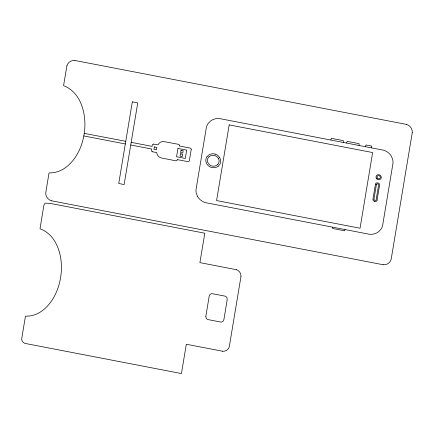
<?xml version="1.0" encoding="UTF-8"?>
<svg xmlns="http://www.w3.org/2000/svg" width="434" height="434" viewBox="0 0 434 434"><rect width="100%" height="100%" fill="white"/><g stroke="black" fill="none" stroke-linecap="round" stroke-linejoin="round"><path stroke-width="0.65" d="M241 276.355L229.282 346.744A6.597 6.244 24.2 0 1 222.631 351.263M412.295 132.435L391.159 259.364A7.91 7.492 24.2 0 1 383.173 264.767M191.193 149.627L189.37 160.58A1.432 1.356 24.2 0 1 187.727 161.611L177.316 159.62M330.844 139.927L331.381 138.316L343.289 140.611L343.31 142.33M332.574 227.232L332.639 228.49L344.547 230.79L345.041 229.635M346.603 142.965L347.173 141.359L359.081 143.654L359.07 145.368M365.428 146.594L365.998 144.989L371.726 146.106L371.656 147.793M375.453 184.19L372.925 199.38A1.779 1.687 24.2 0 0 374.423 201.349M373.945 199.282L376.381 184.662M377.07 200.177L379.598 184.987A1.779 1.687 24.2 0 0 378.101 183.018L377.504 182.888A1.779 1.687 24.2 0 0 375.443 184.19M66.896 65.849L63.559 85.639C80.908 92.323 86.323 113.583 84.603 130.444A69.652 65.973 24.2 0 1 82.118 142.824C77.702 157.526 65.865 173.345 49.026 172.938L45.76 192.777A7.91 7.492 24.2 0 0 51.505 200.828M206.931 156.799L208.315 155.323A7.557 7.161 24.2 0 1 213.631 153.815L215.128 154.103M208.96 156.831L208.597 157.216A5.582 5.289 24.2 0 0 207.745 162.338L207.962 162.837A5.951 5.637 24.2 0 0 217.521 164.67M217.537 164.681L217.901 164.296A5.582 5.289 24.2 0 0 218.752 159.175L218.535 158.676M218.188 166.189L219.566 164.719A7.08 6.705 24.2 0 0 220.45 159.403L219.631 157.504M74.881 60.478L406.539 124.417M383.173 264.74L51.516 200.796M222.637 351.231L186.305 344.26L181.434 373.56L26.366 343.663C23.295 343.592 20.875 340.522 21.895 337.576L25.454 316.169C42.364 316.739 54.212 300.767 58.623 286.049A70.08 66.38 24.2 0 0 61.4 269.395C61.937 253.711 56.095 234.631 40.009 228.756L43.753 205.971L44.371 204.056A2.175 2.061 24.2 0 1 45.624 203.123L50.393 203.432L204.799 233.215L199.9 262.624L236.215 269.66M84.25 133.384L125.833 141.316M179.578 146.025L189.983 148.032A1.432 1.356 24.2 0 1 191.21 149.627M153.913 144.131L158.019 144.923A5.87 5.561 24.2 0 1 164.448 141.679L178.39 144.316A1.432 1.356 24.2 0 1 179.616 145.916M131.242 142.357L152.068 146.372L152.263 145.178A1.432 1.356 24.2 0 1 153.907 144.148M83.816 135.94L125.393 143.958M130.802 144.999L151.629 149.014L151.428 150.207A1.432 1.356 24.2 0 0 152.638 151.786M152.632 151.802L156.745 152.594A5.87 5.561 24.2 0 0 161.719 158.041L175.651 160.775A1.432 1.356 24.2 0 0 177.316 159.734M374.428 201.371L375.019 201.484A1.779 1.687 24.2 0 0 377.086 200.183M197.774 196.841L196.374 193.602A12.033 11.398 24.2 0 1 196.141 188.888L206.28 127.987A12.033 11.398 24.2 0 1 208.022 123.652L210.381 121.135A12.895 12.212 24.2 0 1 219.452 118.563L383.558 150.197A12.895 12.212 24.2 0 1 391.235 156.001L392.634 159.24A12.033 11.398 24.2 0 1 392.868 163.954L382.723 224.861A12.033 11.398 24.2 0 1 380.987 229.195L378.627 231.707A12.895 12.212 24.2 0 1 369.556 234.284L205.45 202.645A12.895 12.212 24.2 0 1 197.774 196.846M376.392 184.662A1.112 1.052 24.2 0 1 377.651 183.859A1.112 1.052 24.2 0 1 378.567 185.085L376.148 199.711A1.112 1.052 24.2 0 1 374.878 200.508A1.112 1.052 24.2 0 1 373.962 199.287M406.549 124.39A7.91 7.492 24.2 0 1 412.257 132.435M66.928 65.859A7.91 7.492 24.2 0 1 74.881 60.445M236.226 269.628A6.597 6.244 24.2 0 1 240.968 276.349M208.976 156.842A5.951 5.637 24.2 0 1 218.519 158.681M206.931 156.799A7.08 6.705 24.2 0 0 206.047 162.11L206.866 164.009A7.557 7.161 24.2 0 0 211.369 167.41L212.866 167.703A7.557 7.156 24.2 0 0 218.188 166.195M215.058 154.092A7.557 7.161 24.2 0 1 219.561 157.493M205.841 316.283L206.145 318.062L207.208 319.294A2.17 2.051 24.2 0 0 207.957 319.581L220.808 322.061A2.17 2.051 24.2 0 0 221.606 322.066L223.19 321.1L223.922 319.44L227.237 299.444L226.933 297.67L225.87 296.438A2.165 2.051 24.2 0 0 225.121 296.151L212.269 293.672A2.165 2.051 24.2 0 0 211.472 293.661L210.078 294.42L209.226 295.972L205.841 316.283M132.327 101.871L118.737 183.506L124.146 184.548L137.741 102.912L132.327 101.871M154.358 146.942L153.962 149.334L156.473 149.817L156.869 147.424L154.358 146.942M177.945 148.433L176.562 156.745L185.291 158.432L186.674 150.121L177.945 148.433M180.457 153.842L180.067 156.175L182.188 156.582L182.578 154.249L180.457 153.842M181.049 150.283L180.663 152.616L182.779 153.023L183.17 150.69L181.049 150.283M229.185 124.894L216.582 200.568L360.046 228.23L372.643 152.551L229.185 124.894M377.271 178.086A1.693 1.606 24.2 0 0 380.168 177.994A1.693 1.606 24.2 0 0 378.54 175.613A1.693 1.606 24.2 0 0 377.271 178.086M376.462 178.58A2.675 2.533 24.2 0 0 381.041 178.439A2.675 2.533 24.2 0 0 378.47 174.674A2.675 2.533 24.2 0 0 376.462 178.58"/></g></svg>
